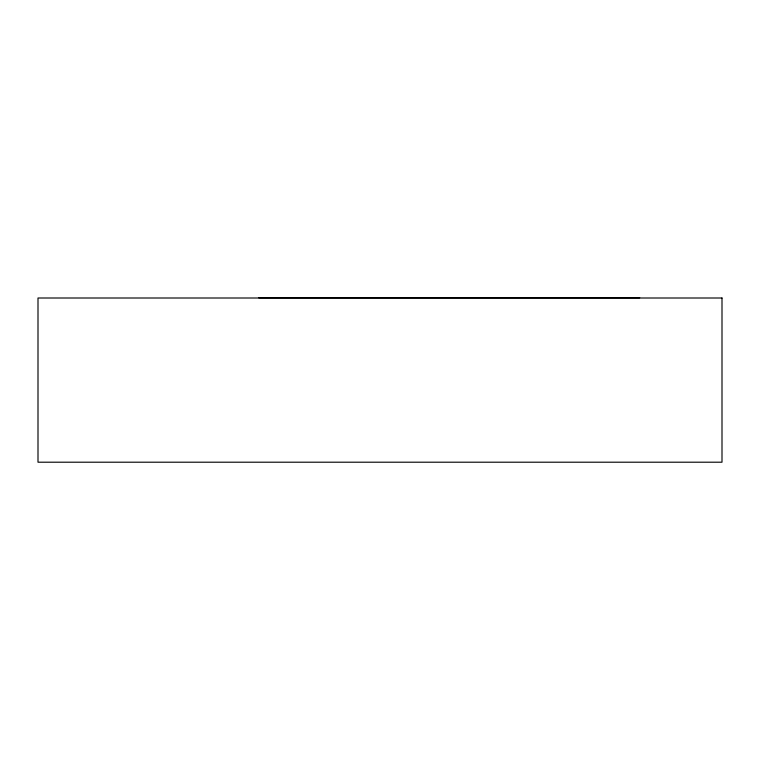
<?xml version="1.0" encoding="UTF-8"?>
<svg xmlns="http://www.w3.org/2000/svg" width="760" height="760" viewBox="0 0 760 760"><rect width="100%" height="100%" fill="white"/><g stroke="black" fill="none" stroke-linecap="round" stroke-linejoin="round"><path stroke-width="1.14" d="M258.78 297.797L639.72 297.797M722 298.005L38 298.005L38 462.203L722 462.203L722 298.005"/></g></svg>
